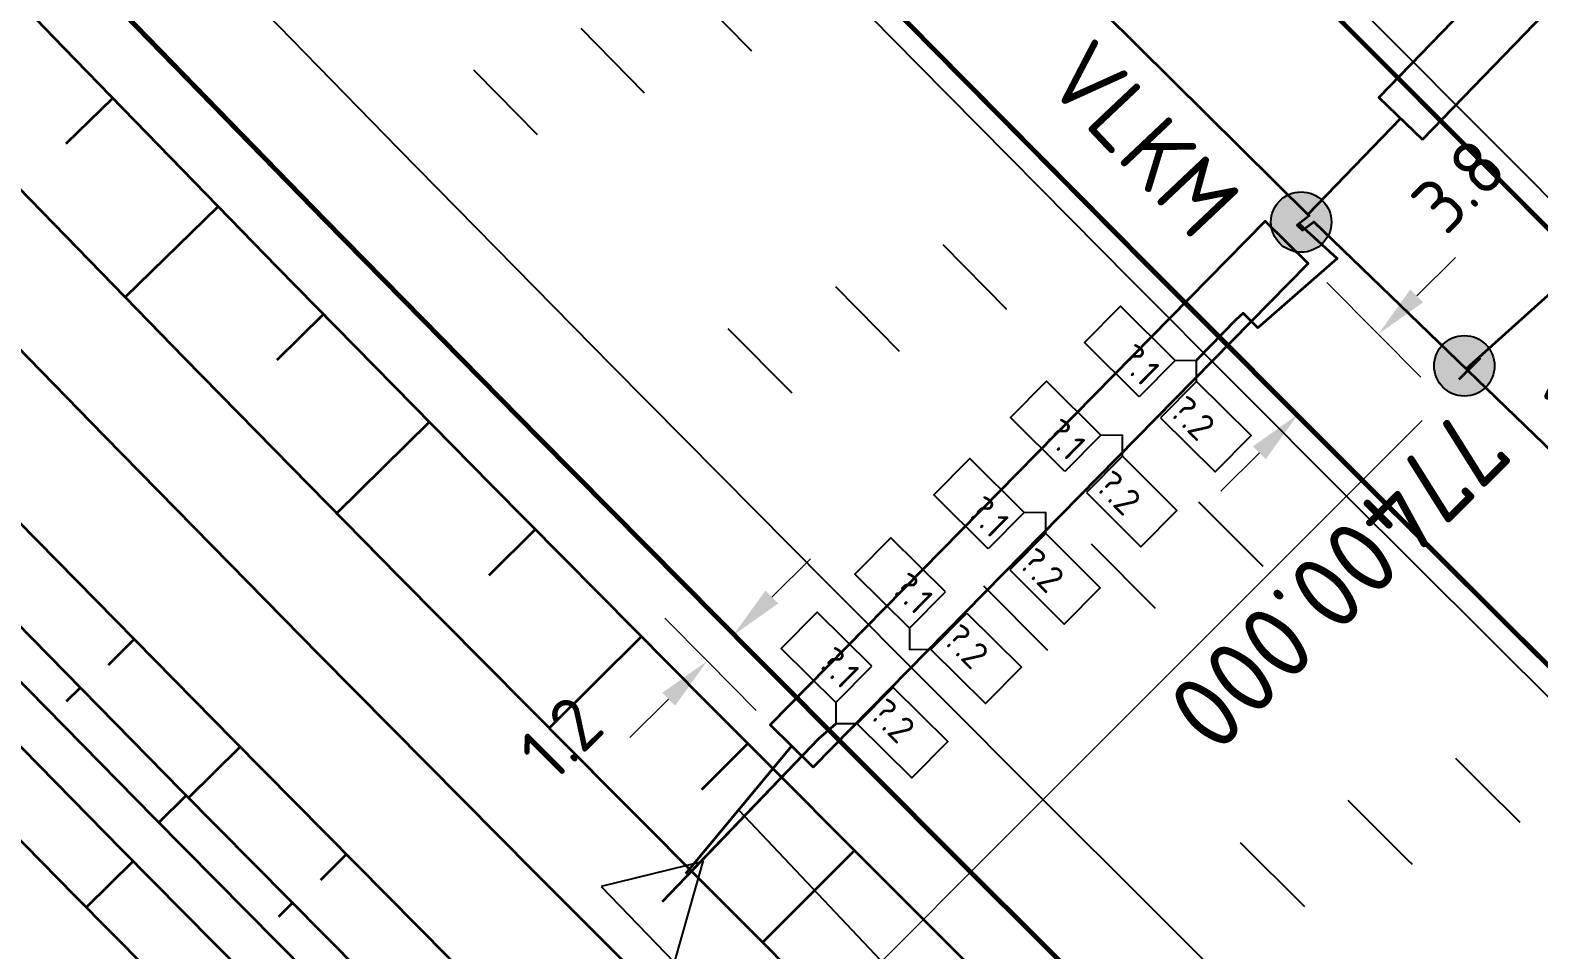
# Model space of a CAD drawing. Header units: metres. Extents: x 134219 to 139178, y 438661 to 444352.
# Drawn here: x 136961.48 to 137011.38, y 440705.47 to 440735.89 of the extents above; entities that cross this region are included whole.
import ezdxf
from ezdxf.enums import TextEntityAlignment as Align

# ---------------------------------------------------------------- set-up
doc = ezdxf.new("R2010")
doc.units = ezdxf.units.M
doc.linetypes.add('13strp', pattern=[4, 1, -3])
doc.linetypes.add('39strp', pattern=[12, 3, -9])
doc.layers.get('DEFPOINTS').update_dxf_attribs({"color": 193})
for name, color, linetype, lineweight in [('N-WE-KL-ET_HULPSTUK_MOF-S', 10, 'Continuous', 25), ('N-WE-KL-ET_LS_HULPSTUK_MOF-T18', 10, 'Continuous', 18), ('N-WE-KL-ET_LS_HULPSTUK_MOF-T25', 7, 'Continuous', 25), ('N-WE-KL-ET_LS_OV_KABEL-G', 10, 'KL-LS-OV-N', 35), ('N-WE-KL-ET_LS_OV_KABEL-M', 7, 'Continuous', 18), ('N-WE-KL-ET_MANTELBUIS-G', 10, 'Continuous', 35), ('N-WE-KL-MONITORING-T18', 1, 'Continuous', 25), ('N-WE-VW-VS-S', 160, 'Continuous', 25), ('N-WE-VW-VS-T18', 10, 'Continuous', 18), ('N-WE-VW-VS-T25', 7, 'Continuous', 25), ('N-WE-VW-VS_DRAAGCONSTRUCTIE-T18', 1, 'Continuous', 18), ('N-WE-VW-VS_DRAAGCONSTRUCTIE-T25', 7, 'Continuous', 25), ('Utd-ondergr-nw', 8, '13strp', 35), ('X-XX-AL-AANPIJLING-S', 7, 'Continuous', 25)]:
    doc.layers.add(name, color=color, linetype=linetype, lineweight=lineweight)
doc.layers.add('N-WE-KL-MONITORING-T25', color=2, linetype='Continuous')
doc.layers.add('Utd-weg-nw', color=8, linetype='Continuous')
doc.styles.add('alm a2ee v011$0$rtw_iso', font='NLCS-ISO.ttf')
doc.styles.add('ISO18', font='NLCS-ISO.ttf')
doc.styles.add('ISO25', font='NLCS-ISO.ttf')
doc.styles.add('NLCS-ISO', font='NLCS-ISO.ttf')
doc.styles.add('NLCS_18', font='NLCS-ISO.ttf', dxfattribs={"height": 1.8})
doc.linetypes.add('KL-LS-OV-N', pattern='A,4,-1,[103,NLCS.SHX,S=0.75,R=0,X=0,Y=0],-1,4,-1.5,["0V",Standard,S=1,R=0,X=0,Y=-0.5],-3', length=14.5)
doc.dimstyles.new('NLCS_t18_pijl_Dimension_l3_h1', dxfattribs={"dimtxt": 1.8, "dimasz": 1.8, "dimexe": 2, "dimexo": 2, "dimgap": 0.7, "dimtad": 1, "dimdec": 1, "dimzin": 0, "dimdsep": 46, "dimtxsty": 'NLCS_18', "dimcen": 2.5, "dimdle": 2, "dimclrd": 256, "dimclre": 256, "dimclrt": 256, "dimadec": 1, "dimazin": 0, "dimtfac": 1, "dimtdec": 1, "dimtofl": 0, "dimtmove": 1, "dimatfit": 0, "dimfxl": 0, "dimtolj": 1, "dimtzin": 0, "dimlwd": 18, "dimlwe": 18, "dimarcsym": 0})

# ---------------------------------------------------------------- blocks, each defined once
blk = doc.blocks.new('SVW-VS_KAST_DS-SO')
blk.add_lwpolyline([(-1.75, -0.99), (1.75, -0.99), (0, 2.01)], close=True)
at = {"layer": 'N-WE-VW-VS_DRAAGCONSTRUCTIE-T18', "linetype": 'ByBlock', "style": 'NLCS-ISO', "flags": 1}
for tag, p in [('OMSCHRIJVING_LEGENDA', (0, -8.431)), ('LEVERANCIER', (0, -12.215)), ('NABIJ_PORTAAL', (0, -16)), ('LOCATIE', (0, -19.784)), ('BPS-CODERING', (0, -23.569)), ('VOEDINGSPUNT', (0, -27.353)), ('GROEPSNUMMER', (0, -31.138)), ('POSITIE_X', (0, -34.922)), ('POSITIE_Y', (0, -38.707)), ('OVERIGE_OPMERKING(EN)_1', (0, -42.491)), ('OVERIGE_OPMERKING(EN)_2', (0, -46.276))]:
    blk.add_attdef(tag, p, '', height=1.8, dxfattribs=at)
at = {"layer": 'N-WE-VW-VS_DRAAGCONSTRUCTIE-T25', "linetype": 'ByBlock', "style": 'NLCS-ISO'}
blk.add_attdef('SOORT_KAST', text='', height=2.5, dxfattribs=at).set_placement((0, 5.269), align=Align.MIDDLE_CENTER)
blk = doc.blocks.new('SVW-TDI_HULP_DETECTIELUS-SO')
blk.add_line((0.5, 0.5), (0, 0))
at = {"color": 0, "linetype": 'ByBlock'}
blk.add_lwpolyline([(0.5, 2.192), (3.038, 2.192), (3.038, 0.5), (0.5, 0.5)], close=True, dxfattribs=at)
at = {"layer": 'N-WE-VW-VS-T18', "linetype": 'ByBlock', "style": 'NLCS-ISO', "flags": 1}
for tag, p in [('OMSCHRIJVING_LEGENDA', (7.741, -6.192)), ('NABIJ_PORTAAL', (7.741, -9.976)), ('LOCATIE', (7.741, -13.761)), ('RIJSTROKEN', (7.741, -17.545)), ('OVERIGE_OPMERKING(EN)_1', (7.741, -21.33)), ('OVERIGE_OPMERKING(EN)_2', (7.741, -25.114))]:
    blk.add_attdef(tag, p, '', height=1.8, dxfattribs=at)
at = {"layer": 'N-WE-VW-VS-T25', "linetype": 'ByBlock', "style": 'NLCS-ISO'}
blk.add_attdef('LUSNUMMER', text='', height=1.8, dxfattribs=at).set_placement((2.264, 1.346), align=Align.MIDDLE)
blk = doc.blocks.new('SKL-ET_HULP_VERGROTELUSKOPPELMOF-SO')
at = {"ltscale": 10}
h = blk.add_hatch(color=256, dxfattribs=at)
edge = h.paths.add_edge_path()
edge.add_arc((0, 0), 1, 0, 360)
blk.add_circle((0, 0), 1)
at = {"layer": 'N-WE-KL-ET_LS_HULPSTUK_MOF-T18', "style": 'NLCS-ISO', "flags": 1}
for tag, p in [('OMSCHRIJVING_LEGENDA', (0, -8.431)), ('CONSTRUCTIENUMMER', (0, -12.215)), ('LOCATIE', (0, -16)), ('AANTAL_LUSPAREN', (0, -19.784)), ('POSITIE_X', (0, -23.569)), ('POSITIE_Y', (0, -27.353)), ('OVERIGE_OPMERKING(EN)_1', (0, -31.138)), ('OVERIGE_OPMERKING(EN)_2', (0, -34.922))]:
    blk.add_attdef(tag, p, '', height=1.8, dxfattribs=at)
at = {"layer": 'N-WE-KL-ET_LS_HULPSTUK_MOF-T25', "style": 'NLCS-ISO'}
blk.add_attdef('SOORT_MOF', (0, 2.715), '', height=2.25, dxfattribs=at)
blk = doc.blocks.new('*D429')
at = {"layer": 'DEFPOINTS', "color": 0, "transparency": 16777216}
for p in [(136984.731, 440715.875), (136983.877, 440715.029), (136983.877, 440715.029)]:
    blk.add_point(p, dxfattribs=at)
at = {"layer": 'N-WE-KL-ET_LS_OV_KABEL-M', "linetype": 'Continuous', "lineweight": 18, "transparency": 16777216}
for p, q in [((136986.009, 440717.143), (136987.287, 440718.41)), ((136982.598, 440713.761), (136981.32, 440712.494))]:
    blk.add_line(p, q, dxfattribs=at)
at = {"layer": 'N-WE-KL-ET_LS_OV_KABEL-M', "lineweight": 18, "transparency": 16777216}
for p, q in [((136984.731, 440715.875), (136983.322, 440717.296)), ((136983.877, 440715.029), (136982.469, 440716.449))]:
    blk.add_line(p, q, dxfattribs=at)
at = {"layer": 'N-WE-KL-ET_LS_OV_KABEL-M', "transparency": 16777216}
for points in [[(136985.798, 440717.356), (136986.22, 440716.93), (136984.731, 440715.875)], [(136982.387, 440713.974), (136982.81, 440713.548), (136983.877, 440715.029)]]:
    blk.add_solid(points, dxfattribs=at)
at = {"layer": 'N-WE-KL-ET_LS_OV_KABEL-M', "transparency": 16777216, "insert": (136979.033, 440712.48), "char_height": 1.8, "attachment_point": 5, "rotation": 44.7545, "style": 'NLCS_18'}
blk.add_mtext('\\A1;1.2', dxfattribs=at)
blk = doc.blocks.new('*D430')
at = {"layer": 'DEFPOINTS', "color": 0, "transparency": 16777216}
for p in [(137006.065, 440725.835), (137006.065, 440725.835), (137003.409, 440723.185)]:
    blk.add_point(p, dxfattribs=at)
at = {"layer": 'N-WE-KL-ET_LS_OV_KABEL-M', "linetype": 'Continuous', "lineweight": 18, "transparency": 16777216}
for p, q in [((137007.339, 440727.106), (137008.614, 440728.377)), ((137002.134, 440721.914), (137000.86, 440720.643))]:
    blk.add_line(p, q, dxfattribs=at)
at = {"layer": 'N-WE-KL-ET_LS_OV_KABEL-M', "lineweight": 18, "transparency": 16777216}
for p, q in [((137006.065, 440725.835), (137007.477, 440724.419)), ((137003.409, 440723.185), (137004.821, 440721.769))]:
    blk.add_line(p, q, dxfattribs=at)
at = {"layer": 'N-WE-KL-ET_LS_OV_KABEL-M', "transparency": 16777216}
for points in [[(137007.127, 440727.318), (137007.551, 440726.893), (137006.065, 440725.835)], [(137001.922, 440722.127), (137002.346, 440721.702), (137003.409, 440723.185)]]:
    blk.add_solid(points, dxfattribs=at)
at = {"layer": 'N-WE-KL-ET_LS_OV_KABEL-M', "transparency": 16777216, "insert": (137008.73, 440730.753), "char_height": 1.8, "attachment_point": 5, "rotation": 44.9272, "style": 'NLCS_18'}
blk.add_mtext('\\A1;3.8', dxfattribs=at)

msp = doc.modelspace()

# ---------------------------------------------------------------- linework, layer by layer
at = {"layer": 'N-WE-KL-ET_LS_OV_KABEL-G', "flags": 128}
for points, elevation in [([(136819.35, 440950.585), (136821.051, 440948.586), (136828.879, 440937.153), (136829.922, 440933.795), (136852.166, 440902.79), (136863.019, 440888.623), (136874.244, 440874.129), (136890.364, 440853.926), (136896.642, 440846.249), (136905.727, 440835.285), (136923.844, 440814.259), (136934.514, 440801.848), (136935.382, 440801.406), (136936.753, 440799.318), (136946.53, 440788.777), (136967.513, 440766.36), (136977.991, 440755.7), (136987.549, 440745.882), (136992.441, 440740.993), (137003.776, 440729.752), (137003.387, 440729.447), (137003.557, 440729.28), (137003.938, 440729.548), (137018.205, 440715.769), (137025.25, 440708.723), (137026.349, 440708.033), (137027.586, 440706.355), (137047.059, 440687.542), (137071.772, 440663.407), (137093.261, 440642.582), (137096.617, 440639.41), (137121.217, 440615.201), (137152.815, 440584.311), (137154.947, 440582.599), (137155.079, 440582.449), (137155.093, 440582.461), (137156.243, 440581.275), (137160.987, 440576.496)], 0.838), ([(137003.434, 440729.501), (137004.707, 440728.342), (137002.083, 440726.049), (137001.601, 440726.536), (137001.358, 440726.308), (137000.053, 440724.975)], 1.899), ([(137013.741, 440729.217), (137012.645, 440727.991), (137009.388, 440725.066), (137008.969, 440724.69)], 1.801), ([(136986.666, 440712.215), (136983.15, 440707.988)], 0.682)]:
    msp.add_lwpolyline(points, dxfattribs=dict(at, elevation=elevation))
for points in [[(137006.805, 440732.966), (137003.735, 440729.792)], [(136983.302, 440708.025), (136987.56, 440712.469), (136988.127, 440712.944), (136987.56, 440712.469), (136982.381, 440707.064)]]:
    msp.add_lwpolyline(points, dxfattribs=at)
at = {"layer": 'N-WE-KL-ET_LS_OV_KABEL-M'}
for points in [[(137004.359, 440727.544), (137006.065, 440725.835)], [(136985.497, 440713.394), (136983.877, 440715.029)]]:
    msp.add_lwpolyline(points, dxfattribs=at)
at = {"layer": 'N-WE-KL-ET_LS_OV_KABEL-M', "elevation": 1.405}
msp.add_lwpolyline([(137007.517, 440722.987), (136975.376, 440690.819)], dxfattribs=at)
at = {"layer": 'N-WE-KL-ET_MANTELBUIS-G', "flags": 128}
for points in [[(137007.524, 440732.271), (137021.354, 440746.569), (137019.916, 440747.959), (137006.086, 440733.661)], [(136987.38, 440711.514), (137003.749, 440728.171), (137002.322, 440729.572), (136985.953, 440712.916)]]:
    msp.add_lwpolyline(points, close=True, dxfattribs=at)
at = {"layer": 'Utd-ondergr-nw', "color": 7, "linetype": 'Continuous'}
msp.add_line((137009.44, 440725.04), (137008.733, 440724.333), dxfattribs=at)
at = {"layer": 'Utd-ondergr-nw', "linetype": 'Continuous', "flags": 128}
for points in [[(136870.8, 440825.538), (136874.795, 440820.721), (136881.365, 440812.887), (136887.986, 440805.096), (136894.66, 440797.35), (136901.384, 440789.649), (136908.16, 440781.992), (136914.987, 440774.381), (136921.865, 440766.816), (136923.499, 440765.033), (136928.79, 440759.299), (136935.753, 440751.836), (136942.752, 440744.424), (136949.783, 440737.062), (136956.842, 440729.745), (136963.927, 440722.471), (136971.033, 440715.239), (136978.159, 440708.043), (136985.301, 440700.883), (136992.456, 440693.755), (136999.621, 440686.657), (137006.794, 440679.584), (137013.97, 440672.535)], [(136867.716, 440822.991), (136871.722, 440818.162), (136878.308, 440810.307), (136884.947, 440802.496), (136891.638, 440794.729), (136898.38, 440787.008), (136905.174, 440779.331), (136912.019, 440771.7), (136918.914, 440764.115), (136920.552, 440762.328), (136925.857, 440756.579), (136932.837, 440749.098), (136939.852, 440741.67), (136946.897, 440734.291), (136953.97, 440726.96), (136961.067, 440719.674), (136968.186, 440712.429), (136975.322, 440705.223), (136982.474, 440698.054), (136989.637, 440690.917), (136996.81, 440683.811), (137003.988, 440676.733), (137011.17, 440669.679)], [(136865.866, 440821.462), (136869.877, 440816.626), (136876.474, 440808.758), (136883.124, 440800.935), (136889.825, 440793.157), (136896.578, 440785.423), (136903.382, 440777.735), (136910.237, 440770.092), (136917.144, 440762.495), (136918.784, 440760.705), (136924.097, 440754.947), (136931.087, 440747.455), (136938.112, 440740.017), (136945.166, 440732.629), (136952.247, 440725.29), (136959.352, 440717.995), (136966.477, 440710.744), (136973.62, 440703.531), (136980.777, 440696.356), (136987.946, 440689.215), (136995.123, 440682.104), (137002.305, 440675.022), (137009.489, 440667.966)], [(136864.883, 440820.65), (136868.898, 440815.81), (136875.5, 440807.936), (136882.155, 440800.107), (136888.862, 440792.322), (136895.62, 440784.582), (136902.43, 440776.887), (136909.291, 440769.237), (136916.203, 440761.634), (136917.845, 440759.843), (136923.162, 440754.08), (136930.158, 440746.583), (136937.187, 440739.139), (136944.246, 440731.747), (136951.332, 440724.402), (136958.441, 440717.104), (136965.57, 440709.848), (136972.716, 440702.633), (136979.876, 440695.454), (136987.047, 440688.31), (136994.226, 440681.198), (137001.41, 440674.114), (137008.597, 440667.055)], [(136863.893, 440819.493), (136867.745, 440814.85), (136874.354, 440806.968), (136881.015, 440799.131), (136887.728, 440791.339), (136894.494, 440783.591), (136901.31, 440775.889), (136908.178, 440768.232), (136915.097, 440760.621), (136916.74, 440758.828), (136922.062, 440753.06), (136929.064, 440745.556), (136936.099, 440738.106), (136943.164, 440730.708), (136950.255, 440723.358), (136957.369, 440716.055), (136964.502, 440708.795), (136971.652, 440701.575), (136978.816, 440694.393), (136985.99, 440687.246), (136993.172, 440680.131), (137000.358, 440673.044)], [(136957.189, 440785.633), (136963.99, 440778.345), (136970.836, 440771.095), (136977.723, 440763.883), (136984.649, 440756.704), (136991.61, 440749.557), (136998.604, 440742.44), (137005.627, 440735.348), (137012.677, 440728.28), (137019.751, 440721.233), (137026.846, 440714.204), (137033.958, 440707.19), (137041.086, 440700.189), (137048.226, 440693.198), (137055.376, 440686.214), (137062.533, 440679.233), (137069, 440672.93)], [(136957.241, 440785.681), (136964.041, 440778.393), (136970.886, 440771.144), (136977.773, 440763.931), (136984.699, 440756.753), (136991.66, 440749.606), (136998.654, 440742.489), (137005.677, 440735.397), (137012.727, 440728.33), (137019.8, 440721.283), (137026.895, 440714.254), (137034.007, 440707.24), (137041.135, 440700.239), (137048.275, 440693.248), (137055.425, 440686.264), (137062.582, 440679.283), (137069.049, 440672.98)], [(136956.532, 440771.343), (136963.418, 440764.051), (136970.343, 440756.798), (136977.304, 440749.583), (136984.298, 440742.403), (136991.321, 440735.255), (136998.372, 440728.136), (137005.446, 440721.044), (137012.541, 440713.975), (137019.655, 440706.928), (137026.783, 440699.899), (137033.924, 440692.885), (137041.074, 440685.884), (137048.231, 440678.893), (137049.663, 440677.495), (137055.392, 440671.908)], [(136956.583, 440771.391), (136963.469, 440764.099), (136970.393, 440756.847), (136977.354, 440749.632), (136984.348, 440742.452), (136991.371, 440735.304), (136998.422, 440728.185), (137005.496, 440721.093), (137012.591, 440714.025), (137019.704, 440706.978), (137026.832, 440699.949), (137033.973, 440692.935), (137041.123, 440685.934), (137048.28, 440678.943), (137049.711, 440677.545), (137055.44, 440671.958)], [(136908.932, 440764.169), (136913.492, 440759.153), (136915.138, 440757.357), (136920.467, 440751.582), (136927.479, 440744.068), (136934.522, 440736.608), (136941.595, 440729.202), (136948.693, 440721.844), (136955.814, 440714.534), (136962.954, 440707.267), (136970.11, 440700.042), (136977.279, 440692.855), (136980.054, 440690.09)], [(136957.127, 440744.111), (136964.151, 440736.831), (136971.203, 440729.591), (136978.28, 440722.388), (136985.379, 440715.22), (136992.497, 440708.084), (136999.631, 440700.978), (137006.777, 440693.897), (137013.934, 440686.84), (137021.097, 440679.804), (137028.265, 440672.786)], [(136957.177, 440744.16), (136964.201, 440736.88), (136971.253, 440729.64), (136978.33, 440722.437), (136985.429, 440715.27), (136992.546, 440708.134), (136999.68, 440701.027), (137006.826, 440693.947), (137013.983, 440686.89), (137021.146, 440679.854), (137028.314, 440672.836)], [(136955.554, 440742.602), (136962.586, 440735.314), (136969.645, 440728.066), (136976.728, 440720.857), (136983.833, 440713.684), (136990.956, 440706.542), (136998.094, 440699.431), (137005.245, 440692.347), (137012.405, 440685.287), (137019.571, 440678.248), (137026.741, 440671.227)], [(136962.674, 440732.142), (136964.216, 440733.64)], [(136959.499, 440732.32), (136966.571, 440725.059), (136973.667, 440717.837), (136980.783, 440710.652), (136987.917, 440703.501), (136995.064, 440696.38), (137002.222, 440689.288), (137009.389, 440682.222), (137016.561, 440675.177), (137023.735, 440668.153)], [(136964.62, 440727.062), (136967.698, 440730.065)], [(136969.651, 440724.992), (136971.187, 440726.497)], [(136971.62, 440719.921), (136974.685, 440722.937)], [(136976.66, 440717.871), (136978.189, 440719.382)], [(136964.071, 440714.905), (136964.926, 440715.747)], [(136978.649, 440712.807), (136981.702, 440715.835)], [(136962.683, 440713.696), (136963.138, 440714.143)], [(136966.72, 440710.499), (136968.428, 440712.184)], [(136983.696, 440710.776), (136985.22, 440712.293)], [(136965.733, 440709.683), (136966.641, 440710.579)], [(136985.703, 440705.72), (136988.746, 440708.758)], [(136964.886, 440708.407), (136963.339, 440706.879)], [(136971.091, 440707.791), (136971.943, 440708.635)], [(136969.705, 440706.579), (136970.157, 440707.028)]]:
    msp.add_lwpolyline(points, dxfattribs=at)
at = {"layer": 'Utd-weg-nw', "linetype": '39strp', "flags": 128}
for points in [[(136109.368, 442069.932), (136109.925, 442069.034), (136115.2, 442060.539), (136120.475, 442052.043), (136125.75, 442043.548), (136131.025, 442035.052), (136136.3, 442026.556), (136141.575, 442018.061), (136146.85, 442009.565), (136152.125, 442001.07), (136157.399, 441992.574), (136162.674, 441984.078), (136167.949, 441975.583), (136173.224, 441967.087), (136178.499, 441958.592), (136183.774, 441950.096), (136189.049, 441941.601), (136194.324, 441933.105), (136199.599, 441924.609), (136204.874, 441916.114), (136210.149, 441907.618), (136215.424, 441899.123), (136220.699, 441890.627), (136225.974, 441882.131), (136231.249, 441873.636), (136236.524, 441865.14), (136241.798, 441856.645), (136247.073, 441848.149), (136252.348, 441839.653), (136257.623, 441831.158), (136262.898, 441822.662), (136268.173, 441814.167), (136273.448, 441805.671), (136278.723, 441797.176), (136283.998, 441788.68), (136289.273, 441780.184), (136294.548, 441771.689), (136299.823, 441763.193), (136305.098, 441754.698), (136310.373, 441746.202), (136315.648, 441737.706), (136320.922, 441729.211), (136326.197, 441720.715), (136331.472, 441712.22), (136336.747, 441703.724), (136342.022, 441695.228), (136347.297, 441686.733), (136352.572, 441678.237), (136357.847, 441669.742), (136363.122, 441661.246), (136368.397, 441652.75), (136373.672, 441644.255), (136378.947, 441635.759), (136384.222, 441627.264), (136389.497, 441618.768), (136394.772, 441610.273), (136400.046, 441601.777), (136405.321, 441593.281), (136410.596, 441584.786), (136415.871, 441576.29), (136421.146, 441567.795), (136426.421, 441559.299), (136431.696, 441550.803), (136436.971, 441542.308), (136442.246, 441533.812), (136447.521, 441525.317), (136452.796, 441516.821), (136458.071, 441508.325), (136463.346, 441499.83), (136468.621, 441491.334), (136473.896, 441482.839), (136479.171, 441474.343), (136484.445, 441465.847), (136489.72, 441457.352), (136494.995, 441448.856), (136500.27, 441440.361), (136505.545, 441431.865), (136510.82, 441423.37), (136516.095, 441414.874), (136521.37, 441406.378), (136526.645, 441397.883), (136531.92, 441389.387), (136537.195, 441380.892), (136542.47, 441372.396), (136547.745, 441363.9), (136553.02, 441355.405), (136558.295, 441346.909), (136563.569, 441338.414), (136568.844, 441329.918), (136574.119, 441321.422), (136579.394, 441312.927), (136584.669, 441304.431), (136589.944, 441295.936), (136595.219, 441287.44), (136600.494, 441278.944), (136605.769, 441270.449), (136611.044, 441261.953), (136616.319, 441253.458), (136621.594, 441244.962), (136626.869, 441236.467), (136632.144, 441227.971), (136637.419, 441219.475), (136642.694, 441210.98), (136647.968, 441202.484), (136653.243, 441193.989), (136658.518, 441185.493), (136663.793, 441176.997), (136669.068, 441168.502), (136674.343, 441160.006), (136679.618, 441151.511), (136684.893, 441143.015), (136690.168, 441134.519), (136695.443, 441126.024), (136700.718, 441117.528), (136705.993, 441109.033), (136711.268, 441100.537), (136716.543, 441092.041), (136721.818, 441083.546), (136726.267, 441076.38), (136727.093, 441075.05), (136732.37, 441066.553), (136737.653, 441058.055), (136742.945, 441049.559), (136748.25, 441041.066), (136753.571, 441032.578), (136758.912, 441024.098), (136764.276, 441015.629), (136769.666, 441007.171), (136775.085, 440998.728), (136780.537, 440990.302), (136786.026, 440981.895), (136791.554, 440973.509), (136797.125, 440965.147), (136802.742, 440956.811), (136805.569, 440952.654), (136808.409, 440948.504), (136814.127, 440940.229), (136817.066, 440936.02), (136819.901, 440931.988), (136825.73, 440923.785), (136831.614, 440915.621), (136837.552, 440907.497), (136843.543, 440899.412), (136849.589, 440891.367), (136855.688, 440883.363), (136861.84, 440875.4), (136868.045, 440867.478), (136874.303, 440859.598), (136880.614, 440851.759), (136886.976, 440843.963), (136893.39, 440836.209), (136899.856, 440828.498), (136906.373, 440820.831), (136912.941, 440813.207), (136919.56, 440805.627), (136926.229, 440798.091), (136932.948, 440790.6), (136939.717, 440783.154), (136941.326, 440781.399), (136946.535, 440775.754), (136953.397, 440768.4), (136960.3, 440761.089), (136967.241, 440753.82), (136974.217, 440746.59), (136981.224, 440739.396), (136988.26, 440732.235), (136995.322, 440725.104), (137002.407, 440718.002), (137009.511, 440710.924), (137016.632, 440703.869), (137023.767, 440696.834), (137030.913, 440689.815), (137038.068, 440682.81), (137045.227, 440675.815), (137046.66, 440674.418), (137052.39, 440668.829), (137058.859, 440662.524), (137059.552, 440661.848), (137066.714, 440654.869), (137073.875, 440647.889), (137081.037, 440640.91), (137088.198, 440633.93), (137095.359, 440626.951), (137100.373, 440622.065), (137102.521, 440619.971), (137109.682, 440612.992), (137116.844, 440606.012), (137124.005, 440599.033), (137131.167, 440592.053), (137138.328, 440585.074), (137145.49, 440578.094), (137152.651, 440571.115), (137159.813, 440564.135), (137166.974, 440557.156), (137174.136, 440550.177), (137181.297, 440543.197), (137188.459, 440536.218), (137195.62, 440529.238), (137202.782, 440522.259), (137209.943, 440515.279), (137217.105, 440508.3), (137224.266, 440501.32), (137231.428, 440494.341), (137238.589, 440487.361), (137245.751, 440480.382), (137252.912, 440473.402), (137260.074, 440466.423), (137267.235, 440459.443), (137274.396, 440452.464), (137281.558, 440445.484), (137288.719, 440438.505), (137295.881, 440431.525), (137303.042, 440424.546), (137310.204, 440417.566), (137317.365, 440410.587), (137324.527, 440403.607), (137331.688, 440396.628), (137338.85, 440389.648), (137340.475, 440388.064), (137346.011, 440382.669), (137353.173, 440375.689), (137360.334, 440368.71), (137367.496, 440361.73), (137374.657, 440354.751), (137381.819, 440347.771), (137388.98, 440340.792), (137396.142, 440333.812), (137403.303, 440326.833), (137410.465, 440319.854), (137417.626, 440312.874), (137424.788, 440305.895), (137431.949, 440298.915), (137439.111, 440291.936), (137446.272, 440284.956), (137453.433, 440277.977), (137460.595, 440270.997), (137467.756, 440264.018), (137474.918, 440257.038), (137482.079, 440250.059), (137489.241, 440243.079), (137496.402, 440236.1), (137503.564, 440229.12), (137510.725, 440222.141), (137517.887, 440215.161), (137525.048, 440208.182), (137532.21, 440201.202), (137539.371, 440194.223), (137546.533, 440187.243), (137550.758, 440183.125), (137553.694, 440180.264), (137560.856, 440173.284), (137568.017, 440166.305), (137575.179, 440159.325), (137582.34, 440152.346), (137589.502, 440145.366), (137596.663, 440138.387), (137603.825, 440131.407), (137610.986, 440124.428), (137618.148, 440117.448), (137625.309, 440110.469), (137632.47, 440103.49), (137639.632, 440096.51), (137646.793, 440089.531), (137653.955, 440082.551), (137661.116, 440075.572), (137668.278, 440068.592), (137675.439, 440061.613), (137682.601, 440054.633), (137689.762, 440047.654), (137696.924, 440040.674), (137697.497, 440040.116), (137704.085, 440033.695), (137711.247, 440026.715), (137718.408, 440019.736), (137725.57, 440012.756), (137732.731, 440005.777), (137739.893, 439998.797), (137747.054, 439991.818), (137754.216, 439984.838), (137761.377, 439977.859), (137768.539, 439970.879), (137775.7, 439963.9), (137782.862, 439956.92), (137790.023, 439949.941), (137797.185, 439942.961), (137804.346, 439935.982), (137811.507, 439929.002), (137818.669, 439922.023), (137825.83, 439915.043), (137832.992, 439908.064), (137840.153, 439901.084), (137847.315, 439894.105), (137854.476, 439887.125), (137861.638, 439880.146), (137868.799, 439873.167), (137875.961, 439866.187)], [(136106.01, 442068.704), (136106.952, 442067.188), (136112.227, 442058.693), (136117.501, 442050.197), (136122.776, 442041.701), (136128.051, 442033.206), (136133.326, 442024.71), (136138.601, 442016.215), (136143.876, 442007.719), (136149.151, 441999.223), (136154.426, 441990.728), (136159.701, 441982.232), (136164.976, 441973.737), (136170.251, 441965.241), (136175.526, 441956.745), (136180.801, 441948.25), (136186.076, 441939.754), (136191.351, 441931.259), (136196.625, 441922.763), (136201.9, 441914.268), (136207.175, 441905.772), (136212.45, 441897.276), (136217.725, 441888.781), (136223, 441880.285), (136228.275, 441871.79), (136233.55, 441863.294), (136238.825, 441854.798), (136244.1, 441846.303), (136249.375, 441837.807), (136254.65, 441829.312), (136259.925, 441820.816), (136265.2, 441812.32), (136270.475, 441803.825), (136275.75, 441795.329), (136281.024, 441786.834), (136286.299, 441778.338), (136291.574, 441769.843), (136296.849, 441761.347), (136302.124, 441752.851), (136307.399, 441744.356), (136312.674, 441735.86), (136317.949, 441727.365), (136323.224, 441718.869), (136328.499, 441710.373), (136333.774, 441701.878), (136339.049, 441693.382), (136344.324, 441684.887), (136349.599, 441676.391), (136354.874, 441667.895), (136360.148, 441659.4), (136365.423, 441650.904), (136370.698, 441642.409), (136375.973, 441633.913), (136381.248, 441625.417), (136386.523, 441616.922), (136391.798, 441608.426), (136397.073, 441599.931), (136402.348, 441591.435), (136407.623, 441582.94), (136412.898, 441574.444), (136418.173, 441565.948), (136423.448, 441557.453), (136428.723, 441548.957), (136433.998, 441540.462), (136439.273, 441531.966), (136444.547, 441523.47), (136449.822, 441514.975), (136455.097, 441506.479), (136460.372, 441497.984), (136465.647, 441489.488), (136470.922, 441480.992), (136476.197, 441472.497), (136481.472, 441464.001), (136486.747, 441455.506), (136492.022, 441447.01), (136497.297, 441438.514), (136502.572, 441430.019), (136507.847, 441421.523), (136513.122, 441413.028), (136518.397, 441404.532), (136523.671, 441396.037), (136528.946, 441387.541), (136534.221, 441379.045), (136539.496, 441370.55), (136544.771, 441362.054), (136550.046, 441353.559), (136555.321, 441345.063), (136560.596, 441336.567), (136565.871, 441328.072), (136571.146, 441319.576), (136576.421, 441311.081), (136581.696, 441302.585), (136586.971, 441294.089), (136592.246, 441285.594), (136597.521, 441277.098), (136602.796, 441268.603), (136608.07, 441260.107), (136613.345, 441251.611), (136618.62, 441243.116), (136623.895, 441234.62), (136629.17, 441226.125), (136634.445, 441217.629), (136639.72, 441209.134), (136644.995, 441200.638), (136650.27, 441192.142), (136655.545, 441183.647), (136660.82, 441175.151), (136666.095, 441166.656), (136671.37, 441158.16), (136676.645, 441149.664), (136681.92, 441141.169), (136687.194, 441132.673), (136692.469, 441124.178), (136697.744, 441115.682), (136703.019, 441107.186), (136708.294, 441098.691), (136713.569, 441090.195), (136718.844, 441081.7), (136723.294, 441074.533), (136724.119, 441073.204), (136729.397, 441064.706), (136734.681, 441056.206), (136739.975, 441047.706), (136745.283, 441039.209), (136750.608, 441030.716), (136755.953, 441022.23), (136761.321, 441013.752), (136766.717, 441005.286), (136772.143, 440996.832), (136777.603, 440988.395), (136783.1, 440979.975), (136788.637, 440971.576), (136794.218, 440963.199), (136799.845, 440954.847), (136802.678, 440950.682), (136805.523, 440946.524), (136811.254, 440938.23), (136814.2, 440934.011), (136817.042, 440929.97), (136822.884, 440921.748), (136828.781, 440913.565), (136834.733, 440905.422), (136840.738, 440897.319), (136846.798, 440889.255), (136852.911, 440881.233), (136859.078, 440873.251), (136865.297, 440865.311), (136871.57, 440857.412), (136877.895, 440849.555), (136884.272, 440841.741), (136890.701, 440833.969), (136897.182, 440826.24), (136903.714, 440818.555), (136910.297, 440810.913), (136916.931, 440803.316), (136923.616, 440795.763), (136930.351, 440788.254), (136937.135, 440780.791), (136938.747, 440779.032), (136943.969, 440773.374), (136950.845, 440766.004), (136957.762, 440758.679), (136964.716, 440751.397), (136971.704, 440744.154), (136978.723, 440736.948), (136985.769, 440729.777), (136992.84, 440722.637), (136999.933, 440715.526), (137007.044, 440708.441), (137014.172, 440701.38), (137021.312, 440694.339), (137028.463, 440687.316), (137035.621, 440680.307), (137042.783, 440673.311), (137044.215, 440671.913), (137049.947, 440666.323), (137056.416, 440660.017), (137057.109, 440659.342), (137064.271, 440652.362), (137071.432, 440645.383), (137078.594, 440638.403), (137085.755, 440631.424), (137092.917, 440624.444), (137097.93, 440619.559), (137100.078, 440617.465), (137107.24, 440610.485), (137114.401, 440603.506), (137121.563, 440596.526), (137128.724, 440589.547), (137135.886, 440582.567), (137143.047, 440575.588), (137150.209, 440568.608), (137157.37, 440561.629), (137164.531, 440554.649), (137171.693, 440547.67), (137178.854, 440540.691), (137186.016, 440533.711), (137193.177, 440526.732), (137200.339, 440519.752), (137207.5, 440512.773), (137214.662, 440505.793), (137221.823, 440498.814), (137228.985, 440491.834), (137236.146, 440484.855), (137243.308, 440477.875), (137250.469, 440470.896), (137257.631, 440463.916), (137264.792, 440456.937), (137271.954, 440449.957), (137279.115, 440442.978), (137286.277, 440435.998), (137293.438, 440429.019), (137300.6, 440422.039), (137307.761, 440415.06), (137314.923, 440408.08), (137322.084, 440401.101), (137329.246, 440394.121), (137336.407, 440387.142), (137338.033, 440385.558), (137343.568, 440380.162), (137350.73, 440373.183), (137357.891, 440366.203), (137365.053, 440359.224), (137372.214, 440352.244), (137379.376, 440345.265), (137386.537, 440338.285), (137393.699, 440331.306), (137400.86, 440324.326), (137408.022, 440317.347), (137415.183, 440310.368), (137422.345, 440303.388), (137429.506, 440296.409), (137436.668, 440289.429), (137443.829, 440282.45), (137450.991, 440275.47), (137458.152, 440268.491), (137465.314, 440261.511), (137472.475, 440254.532), (137479.637, 440247.552), (137486.798, 440240.573), (137493.96, 440233.593), (137501.121, 440226.614), (137508.283, 440219.634), (137515.444, 440212.655), (137522.605, 440205.675), (137529.767, 440198.696), (137536.928, 440191.716), (137544.09, 440184.737), (137548.315, 440180.619), (137551.251, 440177.757), (137558.413, 440170.778), (137565.574, 440163.798), (137572.736, 440156.819), (137579.897, 440149.839), (137587.059, 440142.86), (137594.22, 440135.88), (137601.382, 440128.901), (137608.543, 440121.921), (137615.705, 440114.942), (137622.866, 440107.962), (137630.028, 440100.983), (137637.189, 440094.004), (137644.351, 440087.024), (137651.512, 440080.045), (137658.674, 440073.065), (137665.835, 440066.086), (137672.997, 440059.106), (137680.158, 440052.127), (137687.32, 440045.147), (137694.481, 440038.168), (137695.054, 440037.609), (137701.642, 440031.188), (137708.804, 440024.209), (137715.965, 440017.229), (137723.127, 440010.25), (137730.288, 440003.27), (137737.45, 439996.291), (137744.611, 439989.311), (137751.773, 439982.332), (137758.934, 439975.352), (137766.096, 439968.373), (137773.257, 439961.393), (137780.419, 439954.414), (137787.58, 439947.434), (137794.742, 439940.455), (137801.903, 439933.475), (137809.065, 439926.496), (137816.226, 439919.516), (137823.388, 439912.537), (137830.549, 439905.557), (137837.711, 439898.578), (137844.872, 439891.598), (137852.034, 439884.619), (137859.195, 439877.639), (137866.357, 439870.66), (137873.518, 439863.681)], [(136102.653, 442067.476), (136103.978, 442065.342), (136109.253, 442056.846), (136114.528, 442048.351), (136119.803, 442039.855), (136125.078, 442031.36), (136130.353, 442022.864), (136135.628, 442014.368), (136140.903, 442005.873), (136146.178, 441997.377), (136151.453, 441988.882), (136156.727, 441980.386), (136162.002, 441971.89), (136167.277, 441963.395), (136172.552, 441954.899), (136177.827, 441946.404), (136183.102, 441937.908), (136188.377, 441929.412), (136193.652, 441920.917), (136198.927, 441912.421), (136204.202, 441903.926), (136209.477, 441895.43), (136214.752, 441886.935), (136220.027, 441878.439), (136225.302, 441869.943), (136230.577, 441861.448), (136235.852, 441852.952), (136241.126, 441844.457), (136246.401, 441835.961), (136251.676, 441827.465), (136256.951, 441818.97), (136262.226, 441810.474), (136267.501, 441801.979), (136272.776, 441793.483), (136278.051, 441784.987), (136283.326, 441776.492), (136288.601, 441767.996), (136293.876, 441759.501), (136299.151, 441751.005), (136304.426, 441742.51), (136309.701, 441734.014), (136314.976, 441725.518), (136320.25, 441717.023), (136325.525, 441708.527), (136330.8, 441700.032), (136336.075, 441691.536), (136341.35, 441683.04), (136346.625, 441674.545), (136351.9, 441666.049), (136357.175, 441657.554), (136362.45, 441649.058), (136367.725, 441640.562), (136373, 441632.067), (136378.275, 441623.571), (136383.55, 441615.076), (136388.825, 441606.58), (136394.1, 441598.084), (136399.375, 441589.589), (136404.649, 441581.093), (136409.924, 441572.598), (136415.199, 441564.102), (136420.474, 441555.607), (136425.749, 441547.111), (136431.024, 441538.615), (136436.299, 441530.12), (136441.574, 441521.624), (136446.849, 441513.129), (136452.124, 441504.633), (136457.399, 441496.137), (136462.674, 441487.642), (136467.949, 441479.146), (136473.224, 441470.651), (136478.499, 441462.155), (136483.773, 441453.659), (136489.048, 441445.164), (136494.323, 441436.668), (136499.598, 441428.173), (136504.873, 441419.677), (136510.148, 441411.181), (136515.423, 441402.686), (136520.698, 441394.19), (136525.973, 441385.695), (136531.248, 441377.199), (136536.523, 441368.704), (136541.798, 441360.208), (136547.073, 441351.712), (136552.348, 441343.217), (136557.623, 441334.721), (136562.898, 441326.226), (136568.172, 441317.73), (136573.447, 441309.234), (136578.722, 441300.739), (136583.997, 441292.243), (136589.272, 441283.748), (136594.547, 441275.252), (136599.822, 441266.756), (136605.097, 441258.261), (136610.372, 441249.765), (136615.647, 441241.27), (136620.922, 441232.774), (136626.197, 441224.278), (136631.472, 441215.783), (136636.747, 441207.287), (136642.022, 441198.792), (136647.296, 441190.296), (136652.571, 441181.801), (136657.846, 441173.305), (136663.121, 441164.809), (136668.396, 441156.314), (136673.671, 441147.818), (136678.946, 441139.323), (136684.221, 441130.827), (136689.496, 441122.331), (136694.771, 441113.836), (136700.046, 441105.34), (136705.321, 441096.845), (136710.596, 441088.349), (136715.871, 441079.853), (136720.32, 441072.687), (136721.146, 441071.358), (136726.424, 441062.859), (136731.709, 441054.357), (136737.005, 441045.854), (136742.316, 441037.353), (136747.644, 441028.854), (136752.993, 441020.361), (136758.367, 441011.876), (136763.768, 441003.4), (136769.201, 440994.937), (136774.668, 440986.488), (136780.173, 440978.055), (136785.719, 440969.642), (136791.31, 440961.251), (136796.948, 440952.883), (136799.787, 440948.709), (136802.638, 440944.543), (136808.381, 440936.231), (136811.334, 440932.003), (136814.182, 440927.952), (136820.038, 440919.711), (136825.948, 440911.51), (136831.914, 440903.347), (136837.933, 440895.225), (136844.007, 440887.143), (136850.134, 440879.102), (136856.315, 440871.102), (136862.549, 440863.143), (136868.836, 440855.226), (136875.176, 440847.351), (136881.568, 440839.519), (136888.012, 440831.729), (136894.507, 440823.983), (136901.055, 440816.279), (136907.653, 440808.62), (136914.303, 440801.005), (136921.003, 440793.434), (136927.753, 440785.909), (136934.554, 440778.428), (136936.169, 440776.665), (136941.402, 440770.994), (136948.293, 440763.609), (136955.224, 440756.269), (136962.191, 440748.973), (136969.191, 440741.718), (136976.221, 440734.5), (136983.277, 440727.319), (136990.358, 440720.169), (136997.459, 440713.05), (137004.578, 440705.958), (137011.712, 440698.89), (137018.857, 440691.844), (137026.012, 440684.817), (137033.174, 440677.805), (137040.338, 440670.806), (137041.771, 440669.408), (137047.503, 440663.817), (137053.973, 440657.511), (137054.666, 440656.835), (137061.828, 440649.856), (137068.989, 440642.876), (137076.151, 440635.897), (137083.312, 440628.917), (137090.474, 440621.938), (137095.487, 440617.052), (137097.635, 440614.958), (137104.797, 440607.979), (137111.958, 440600.999), (137119.12, 440594.02), (137126.281, 440587.04), (137133.443, 440580.061), (137140.604, 440573.081), (137147.766, 440566.102), (137154.927, 440559.122), (137162.089, 440552.143), (137169.25, 440545.163), (137176.412, 440538.184), (137183.573, 440531.205), (137190.735, 440524.225), (137197.896, 440517.246), (137205.058, 440510.266), (137212.219, 440503.287), (137219.38, 440496.307), (137226.542, 440489.328), (137233.703, 440482.348), (137240.865, 440475.369), (137248.026, 440468.389), (137255.188, 440461.41), (137262.349, 440454.43), (137269.511, 440447.451), (137276.672, 440440.471), (137283.834, 440433.492), (137290.995, 440426.512), (137298.157, 440419.533), (137305.318, 440412.553), (137312.48, 440405.574), (137319.641, 440398.594), (137326.803, 440391.615), (137333.964, 440384.635), (137335.59, 440383.051), (137341.126, 440377.656), (137348.287, 440370.676), (137355.449, 440363.697), (137362.61, 440356.717), (137369.772, 440349.738), (137376.933, 440342.758), (137384.095, 440335.779), (137391.256, 440328.799), (137398.417, 440321.82), (137405.579, 440314.84), (137412.74, 440307.861), (137419.902, 440300.882), (137427.063, 440293.902), (137434.225, 440286.923), (137441.386, 440279.943), (137448.548, 440272.964), (137455.709, 440265.984), (137462.871, 440259.005), (137470.032, 440252.025), (137477.194, 440245.046), (137484.355, 440238.066), (137491.517, 440231.087), (137498.678, 440224.107), (137505.84, 440217.128), (137513.001, 440210.148), (137520.163, 440203.169), (137527.324, 440196.189), (137534.486, 440189.21), (137541.647, 440182.23), (137545.872, 440178.112), (137548.809, 440175.251), (137555.97, 440168.271), (137563.132, 440161.292), (137570.293, 440154.312), (137577.454, 440147.333), (137584.616, 440140.353), (137591.777, 440133.374), (137598.939, 440126.394), (137606.1, 440119.415), (137613.262, 440112.435), (137620.423, 440105.456), (137627.585, 440098.476), (137634.746, 440091.497), (137641.908, 440084.517), (137649.069, 440077.538), (137656.231, 440070.559), (137663.392, 440063.579), (137670.554, 440056.6), (137677.715, 440049.62), (137684.877, 440042.641), (137692.038, 440035.661), (137692.611, 440035.103), (137699.2, 440028.682), (137706.361, 440021.702), (137713.523, 440014.723), (137720.684, 440007.743), (137727.846, 440000.764), (137735.007, 439993.784), (137742.169, 439986.805), (137749.33, 439979.825), (137756.491, 439972.846), (137763.653, 439965.866), (137770.814, 439958.887), (137777.976, 439951.907), (137785.137, 439944.928), (137792.299, 439937.948), (137799.46, 439930.969), (137806.622, 439923.989), (137813.783, 439917.01), (137820.945, 439910.03), (137828.106, 439903.051), (137835.268, 439896.071), (137842.429, 439889.092), (137849.591, 439882.112), (137856.752, 439875.133), (137863.914, 439868.153), (137871.075, 439861.174)], [(136426.653, 441594.755), (136431.928, 441586.26), (136437.203, 441577.764), (136442.478, 441569.269), (136447.753, 441560.773), (136453.028, 441552.277), (136458.303, 441543.782), (136463.578, 441535.286), (136468.853, 441526.791), (136474.127, 441518.295), (136479.402, 441509.799), (136484.677, 441501.304), (136489.952, 441492.808), (136495.227, 441484.313), (136500.502, 441475.817), (136505.777, 441467.322), (136511.052, 441458.826), (136516.327, 441450.33), (136521.602, 441441.835), (136526.877, 441433.339), (136532.152, 441424.844), (136537.427, 441416.348), (136542.702, 441407.852), (136547.977, 441399.357), (136553.251, 441390.861), (136558.526, 441382.366), (136563.801, 441373.87), (136569.076, 441365.374), (136574.351, 441356.879), (136579.626, 441348.383), (136584.901, 441339.888), (136590.176, 441331.392), (136595.451, 441322.896), (136600.726, 441314.401), (136606.001, 441305.905), (136611.276, 441297.41), (136616.551, 441288.914), (136621.826, 441280.419), (136627.101, 441271.923), (136632.376, 441263.427), (136637.65, 441254.932), (136642.925, 441246.436), (136648.2, 441237.941), (136653.475, 441229.445), (136658.75, 441220.949), (136664.025, 441212.454), (136669.3, 441203.958), (136674.575, 441195.463), (136679.85, 441186.967), (136685.125, 441178.471), (136690.4, 441169.976), (136695.675, 441161.48), (136700.95, 441152.985), (136706.225, 441144.489), (136711.5, 441135.993), (136716.774, 441127.498), (136722.049, 441119.002), (136727.324, 441110.507), (136732.599, 441102.011), (136737.874, 441093.516), (136742.324, 441086.349), (136743.149, 441085.02), (136748.424, 441076.527), (136753.7, 441068.04), (136758.982, 441059.56), (136764.272, 441051.091), (136769.575, 441042.633), (136774.893, 441034.189), (136780.229, 441025.762), (136785.588, 441017.354), (136790.972, 441008.966), (136796.385, 441000.601), (136801.83, 440992.261), (136807.309, 440983.949), (136812.827, 440975.666), (136818.387, 440967.416), (136823.991, 440959.201), (136829.642, 440951.023), (136832.545, 440946.866), (136835.344, 440942.884), (136841.1, 440934.784), (136846.91, 440926.722), (136852.773, 440918.7), (136858.69, 440910.716), (136864.66, 440902.772), (136870.683, 440894.869), (136876.758, 440887.005), (136882.885, 440879.182), (136889.065, 440871.4), (136895.296, 440863.66), (136901.579, 440855.961), (136907.913, 440848.305), (136914.298, 440840.69), (136920.733, 440833.119), (136927.219, 440825.59), (136933.755, 440818.105), (136940.341, 440810.664), (136946.976, 440803.267), (136953.66, 440795.914), (136955.248, 440794.181), (136960.394, 440788.605), (136967.176, 440781.336), (136974.004, 440774.105), (136980.875, 440766.909), (136987.786, 440759.746), (136994.734, 440752.614), (137001.715, 440745.509), (137008.726, 440738.429), (137015.766, 440731.371), (137022.831, 440724.333), (137029.917, 440717.312), (137037.023, 440710.305), (137044.146, 440703.31), (137051.282, 440696.322), (137058.428, 440689.341), (137065.583, 440682.362), (137072.05, 440676.059), (137072.743, 440675.383), (137079.905, 440668.404), (137087.066, 440661.424), (137094.228, 440654.445), (137101.389, 440647.466), (137108.551, 440640.486), (137113.564, 440635.6), (137115.712, 440633.507), (137122.874, 440626.527), (137130.035, 440619.548), (137137.197, 440612.568), (137144.358, 440605.589), (137151.52, 440598.609), (137158.681, 440591.63), (137165.843, 440584.65), (137173.004, 440577.671), (137180.166, 440570.691), (137187.327, 440563.712), (137194.488, 440556.732), (137201.65, 440549.753), (137208.811, 440542.773), (137215.973, 440535.794), (137223.134, 440528.814), (137230.296, 440521.835), (137237.457, 440514.855), (137244.619, 440507.876), (137251.78, 440500.896), (137258.942, 440493.917), (137266.103, 440486.937), (137273.265, 440479.958), (137280.426, 440472.978), (137287.588, 440465.999), (137294.749, 440459.019), (137301.911, 440452.04), (137309.072, 440445.06), (137316.234, 440438.081), (137323.395, 440431.102), (137330.557, 440424.122), (137337.718, 440417.143), (137344.88, 440410.163), (137352.041, 440403.184), (137353.667, 440401.599)]]:
    msp.add_lwpolyline(points, dxfattribs=at)
at = {"layer": 'Utd-weg-nw', "linetype": 'Continuous', "flags": 128}
for points in [[(136957.754, 440786.157), (136964.552, 440778.872), (136971.394, 440771.626), (136978.278, 440764.416), (136985.202, 440757.24), (136992.16, 440750.096), (136999.152, 440742.98), (137006.173, 440735.891), (137013.221, 440728.825), (137020.294, 440721.779), (137027.387, 440714.752), (137034.498, 440707.739), (137041.625, 440700.739), (137048.765, 440693.749), (137055.914, 440686.765), (137063.07, 440679.784), (137069.537, 440673.481)], [(136956.022, 440770.864), (136962.91, 440763.569), (136969.838, 440756.314), (136976.801, 440749.096), (136983.797, 440741.913), (136990.823, 440734.763), (136997.875, 440727.642), (137004.951, 440720.548), (137012.048, 440713.479), (137019.163, 440706.43), (137026.292, 440699.4), (137033.434, 440692.385), (137040.585, 440685.383), (137047.742, 440678.392), (137049.174, 440676.994), (137054.903, 440671.407)], [(136959.594, 440746.48), (136966.606, 440739.212), (136973.648, 440731.983), (136980.715, 440724.79), (136987.805, 440717.631), (136994.914, 440710.504), (137002.041, 440703.404), (137009.181, 440696.33), (137016.332, 440689.278), (137023.492, 440682.246), (137030.657, 440675.231), (137037.824, 440668.229)]]:
    msp.add_lwpolyline(points, dxfattribs=at)
at = {"layer": 'X-XX-AL-AANPIJLING-S'}
msp.add_line((136984.912, 440710.106), (136994.025, 440700.465), dxfattribs=at)

# ---------------------------------------------------------------- block references
at = {"layer": 'N-WE-KL-ET_HULPSTUK_MOF-S'}
ref = msp.add_blockref('SKL-ET_HULP_VERGROTELUSKOPPELMOF-SO', (137003.517, 440729.545, 1.916), dxfattribs=at)
ref.add_attrib('SOORT_MOF', 'VLKM', (136994.956, 440734.195, 1.916), dxfattribs={"layer": 'N-WE-KL-MONITORING-T25', "height": 2.25, "rotation": 313.3873, "style": 'ISO25'})
ref = msp.add_blockref('SKL-ET_HULP_VERGROTELUSKOPPELMOF-SO', (137008.912, 440724.79, 1.865), dxfattribs=at)
ref.add_attrib('SOORT_MOF', 'VLKM', (137010.916, 440724.412, 1.865), dxfattribs={"layer": 'N-WE-KL-MONITORING-T25', "height": 2.25, "rotation": 313.3873, "style": 'ISO25'})
at = {"layer": 'N-WE-VW-VS-S'}
ref = msp.add_blockref('SVW-TDI_HULP_DETECTIELUS-SO', (137000.053, 440724.975), dxfattribs=dict(at, rotation=135.2531833744625))
ref.add_attrib('LUSNUMMER', '?.1', dxfattribs={"layer": 'N-WE-KL-MONITORING-T18', "height": 0.9, "rotation": 315.2532, "style": 'ISO18'}).set_placement((136998.155, 440724.837), align=Align.MIDDLE_CENTER)
ref = msp.add_blockref('SVW-TDI_HULP_DETECTIELUS-SO', (136997.603, 440722.504), dxfattribs=dict(at, rotation=135.2531833744625))
ref.add_attrib('LUSNUMMER', '?.1', dxfattribs={"layer": 'N-WE-KL-MONITORING-T18', "height": 0.9, "rotation": 315.2532, "style": 'ISO18'}).set_placement((136995.706, 440722.366), align=Align.MIDDLE_CENTER)
ref = msp.add_blockref('SVW-TDI_HULP_DETECTIELUS-SO', (137000.053, 440724.975), dxfattribs=dict(at, xscale=-1, rotation=135.2531833684501))
ref.add_attrib('LUSNUMMER', '?.2', dxfattribs={"layer": 'N-WE-KL-MONITORING-T18', "height": 0.9, "rotation": 315.2532, "style": 'ISO18'}).set_placement((136999.92, 440723.066), align=Align.MIDDLE_CENTER)
ref = msp.add_blockref('SVW-TDI_HULP_DETECTIELUS-SO', (136997.603, 440722.504), dxfattribs=dict(at, xscale=-1, rotation=135.2531833684501))
ref.add_attrib('LUSNUMMER', '?.2', dxfattribs={"layer": 'N-WE-KL-MONITORING-T18', "height": 0.9, "rotation": 315.2532, "style": 'ISO18'}).set_placement((136997.47, 440720.595), align=Align.MIDDLE_CENTER)
ref = msp.add_blockref('SVW-TDI_HULP_DETECTIELUS-SO', (136995.067, 440719.946), dxfattribs=dict(at, rotation=135.2531833744625))
ref.add_attrib('LUSNUMMER', '?.1', dxfattribs={"layer": 'N-WE-KL-MONITORING-T18', "height": 0.9, "rotation": 315.2532, "style": 'ISO18'}).set_placement((136993.17, 440719.807), align=Align.MIDDLE_CENTER)
ref = msp.add_blockref('SVW-TDI_HULP_DETECTIELUS-SO', (136995.067, 440719.946), dxfattribs=dict(at, xscale=-1, rotation=135.2531833684501))
ref.add_attrib('LUSNUMMER', '?.2', dxfattribs={"layer": 'N-WE-KL-MONITORING-T18', "height": 0.9, "rotation": 315.2532, "style": 'ISO18'}).set_placement((136994.935, 440718.036), align=Align.MIDDLE_CENTER)
ref = msp.add_blockref('SVW-TDI_HULP_DETECTIELUS-SO', (136990.562, 440715.401), dxfattribs=dict(at, xscale=-1, rotation=315.2531833774204))
ref.add_attrib('LUSNUMMER', '?.1', dxfattribs={"layer": 'N-WE-KL-MONITORING-T18', "height": 0.9, "rotation": 315.2532, "style": 'ISO18'}).set_placement((136990.66, 440717.275), align=Align.MIDDLE_CENTER)
ref = msp.add_blockref('SVW-TDI_HULP_DETECTIELUS-SO', (136988.127, 440712.944), dxfattribs=dict(at, xscale=-1, rotation=315.2531833774204))
ref.add_attrib('LUSNUMMER', '?.1', dxfattribs={"layer": 'N-WE-KL-MONITORING-T18', "height": 0.9, "rotation": 315.2532, "style": 'ISO18'}).set_placement((136988.225, 440714.818), align=Align.MIDDLE_CENTER)
ref = msp.add_blockref('SVW-TDI_HULP_DETECTIELUS-SO', (136990.562, 440715.401), dxfattribs=dict(at, rotation=315.2531833834328))
ref.add_attrib('LUSNUMMER', '?.2', dxfattribs={"layer": 'N-WE-KL-MONITORING-T18', "height": 0.9, "rotation": 315.2532, "style": 'ISO18'}).set_placement((136992.436, 440715.515), align=Align.MIDDLE_CENTER)
ref = msp.add_blockref('SVW-TDI_HULP_DETECTIELUS-SO', (136988.127, 440712.944), dxfattribs=dict(at, rotation=315.2531833834328))
ref.add_attrib('LUSNUMMER', '?.2', dxfattribs={"layer": 'N-WE-KL-MONITORING-T18', "height": 0.9, "rotation": 315.2532, "style": 'ISO18'}).set_placement((136990, 440713.058), align=Align.MIDDLE_CENTER)
at = {"layer": 'N-WE-VW-VS-S', "rotation": 313.9944116241189}
msp.add_blockref('SVW-VS_KAST_DS-SO', (136982.29, 440707), dxfattribs=at)

# ---------------------------------------------------------------- texts
at = {"layer": 'Utd-ondergr-nw', "color": 7, "style": 'alm a2ee v011$0$rtw_iso'}
msp.add_text('77400.000', height=2.5, rotation=225.0218, dxfattribs=at).set_placement((137008.822, 440723.537))

# ---------------------------------------------------------------- dimensions: what is measured, and where the dimension line sits
at = {"layer": 'N-WE-KL-ET_LS_OV_KABEL-M'}
for base, p1, p2, angle, picture, middle in [((137006.065, 440725.835), (137003.409, 440723.185), (137006.065, 440725.835), 44.9272, '*D430', (137009.86, 440729.62)), ((136983.877, 440715.029), (136984.731, 440715.875), (136983.877, 440715.029), 224.7545, '*D429', (136980.16, 440711.344))]:
    dim = msp.add_linear_dim(base=base, p1=p1, p2=p2, angle=angle, dimstyle='NLCS_t18_pijl_Dimension_l3_h1', dxfattribs=at)
    dim.commit()
    dim.dimension.update_dxf_attribs({"geometry": picture, "text_midpoint": middle, "dimtype": 161})

doc.saveas('drawing.dxf')
